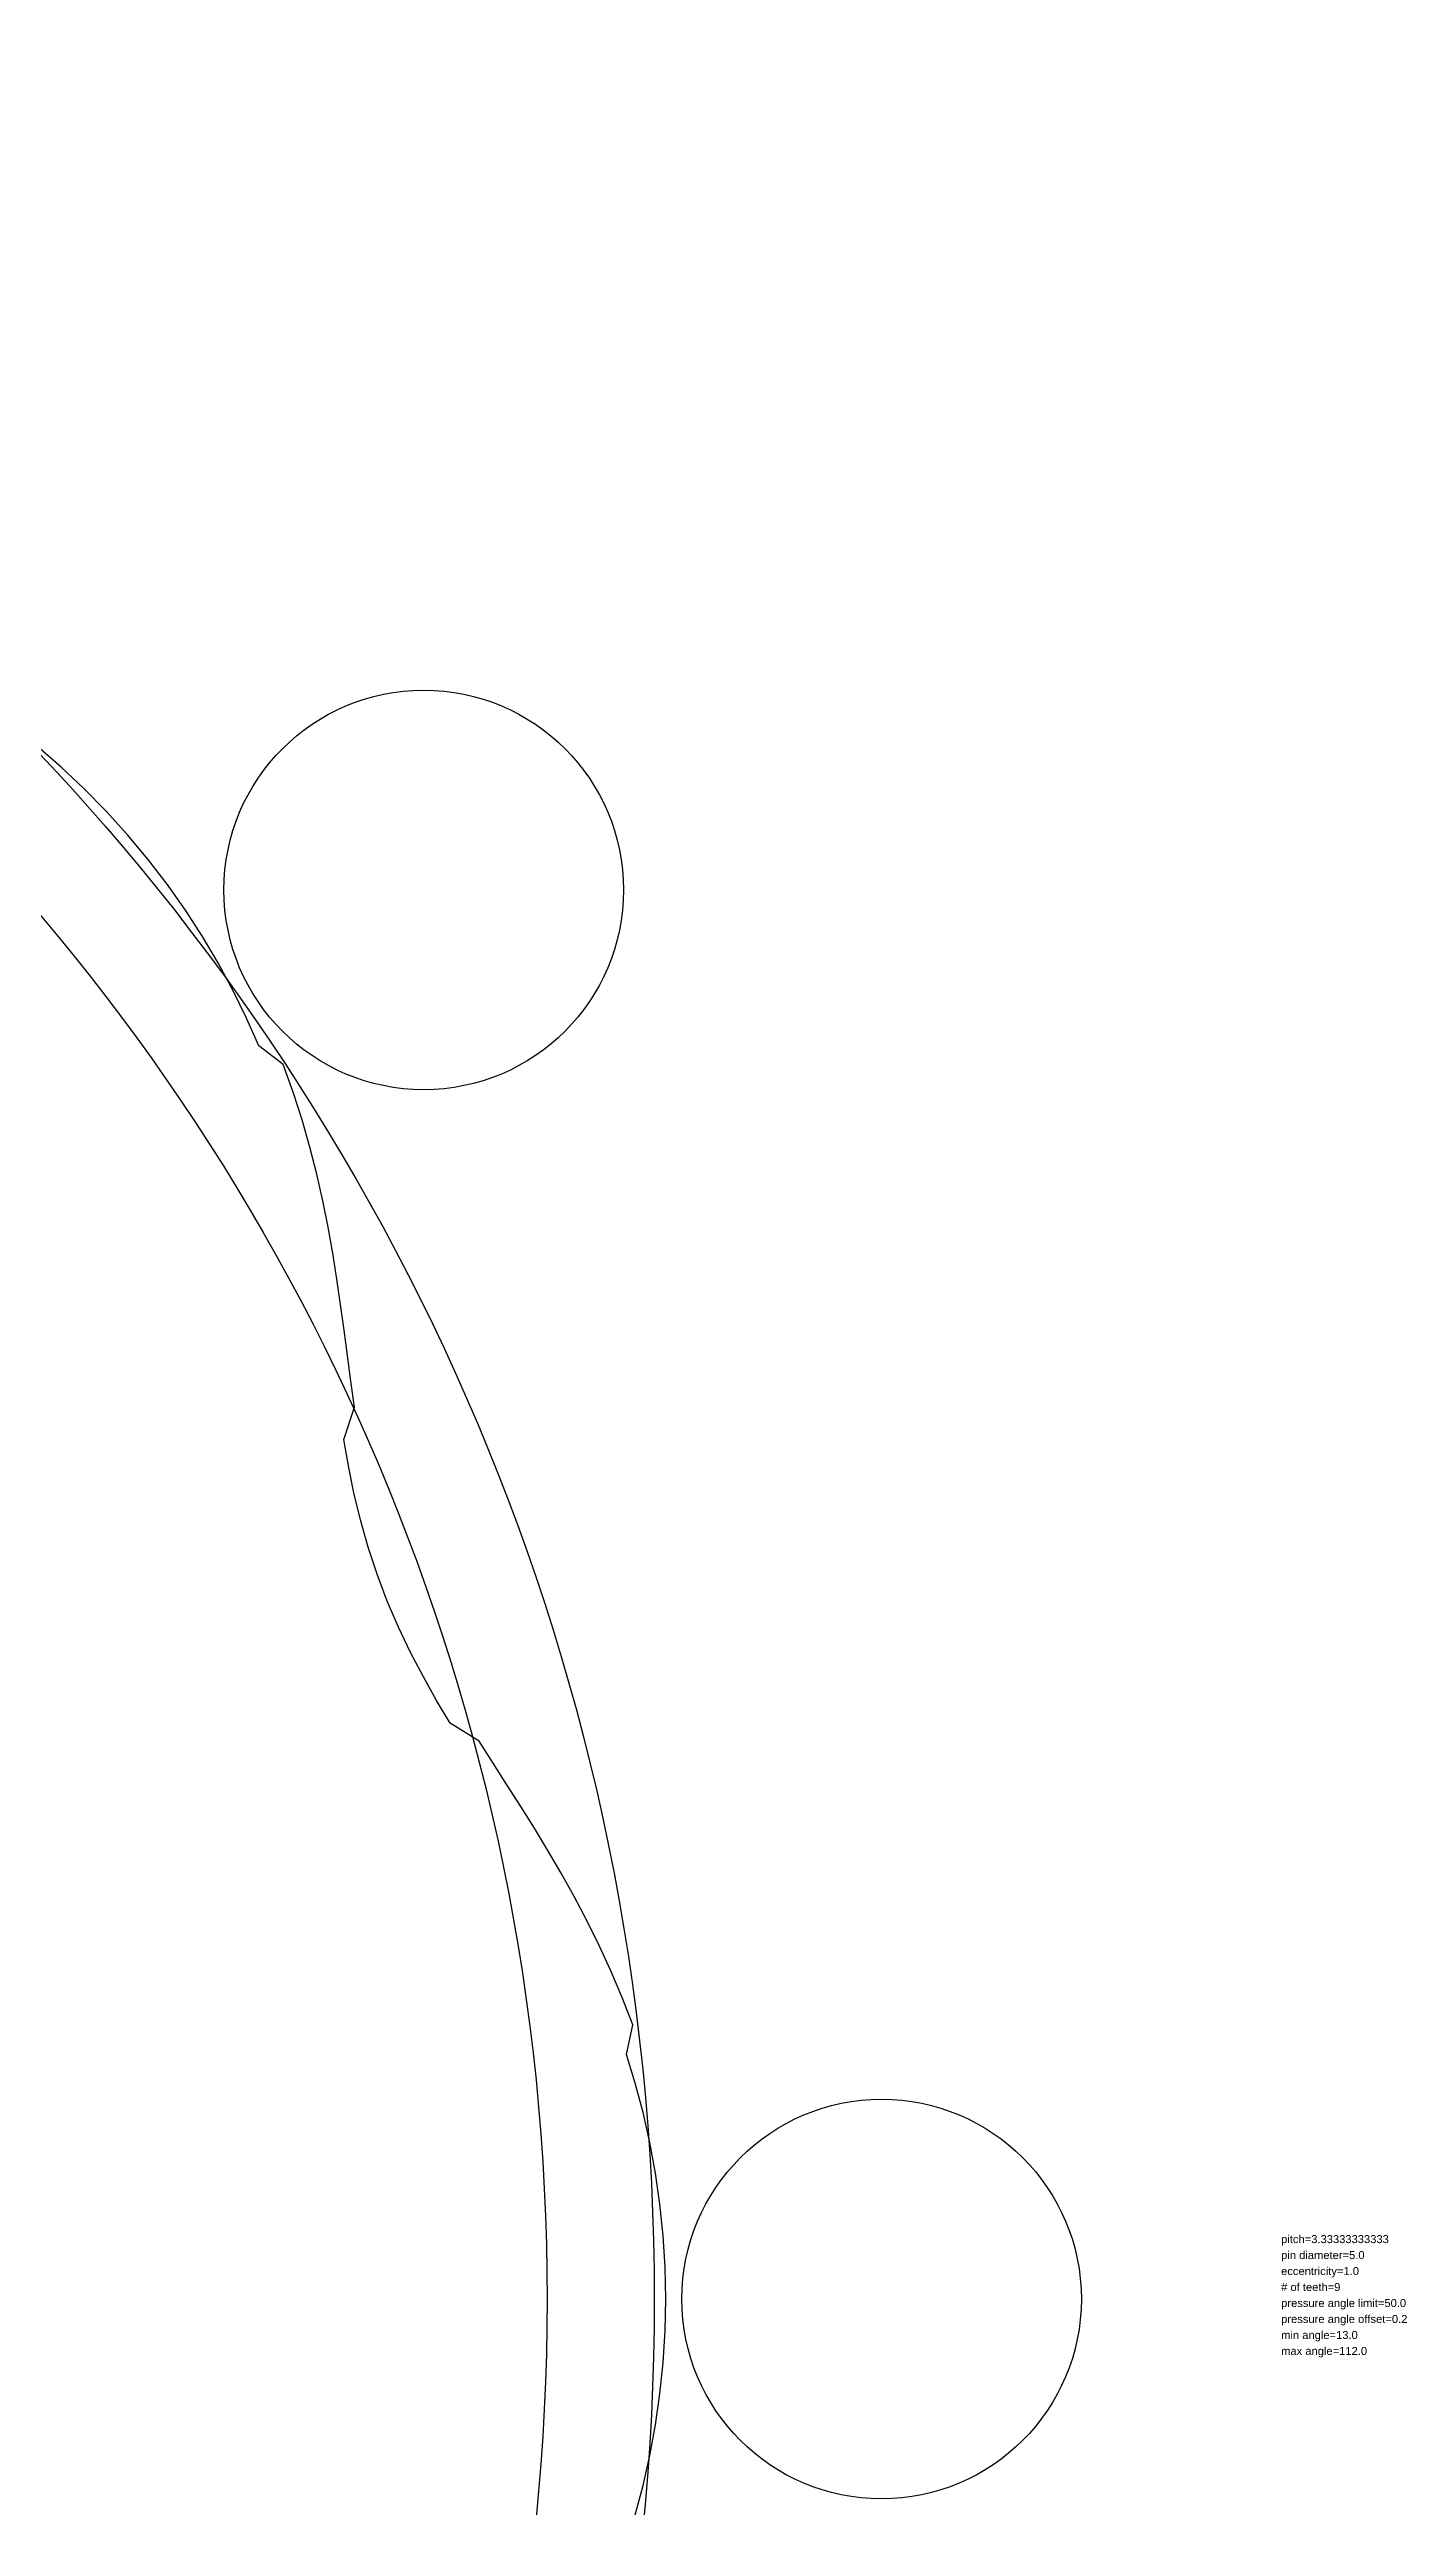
# Model space of a CAD drawing. Extents: x -32.5 to 36.6, y -31 to 31.
# Drawn here: x 19.58 to 36.57, y -2.6 to 28.16 of the extents above; entities that cross this region are included whole.
import ezdxf

# ---------------------------------------------------------------- set-up
doc = ezdxf.new("R2010")
doc.units = 0
for name, color, linetype in [('CAM', 1, 'continuous'), ('PRESSURE', 3, 'continuous'), ('ROLLER', 5, 'continuous'), ('TEXT', 2, 'continuous')]:
    doc.layers.add(name, color=color, linetype=linetype)
doc.styles.get("Standard").update_dxf_attribs({"font": 'ARIAL.TTF', "width": 40, "oblique": 50})

msp = doc.modelspace()

# ---------------------------------------------------------------- linework, layer by layer
at = {"layer": 'cam'}
for p, q in [((19.732, 19.171), (19.436, 19.427)), ((20.019, 18.902), (19.732, 19.171)), ((20.297, 18.619), (20.019, 18.902)), ((20.564, 18.325), (20.297, 18.619)), ((20.819, 18.02), (20.564, 18.325)), ((21.061, 17.705), (20.819, 18.02)), ((21.289, 17.381), (21.061, 17.705)), ((21.503, 17.051), (21.289, 17.381)), ((21.701, 16.714), (21.503, 17.051)), ((21.885, 16.373), (21.701, 16.714)), ((22.053, 16.03), (21.885, 16.373)), ((22.206, 15.684), (22.053, 16.03)), ((22.511, 15.449), (22.206, 15.684)), ((22.636, 15.102), (22.511, 15.449)), ((22.748, 14.757), (22.636, 15.102)), ((22.846, 14.416), (22.748, 14.757)), ((22.933, 14.078), (22.846, 14.416)), ((23.008, 13.743), (22.933, 14.078)), ((23.075, 13.413), (23.008, 13.743)), ((23.133, 13.087), (23.075, 13.413)), ((23.184, 12.764), (23.133, 13.087)), ((23.231, 12.444), (23.184, 12.764)), ((23.274, 12.125), (23.231, 12.444)), ((23.316, 11.806), (23.274, 12.125)), ((23.358, 11.486), (23.316, 11.806)), ((23.404, 11.163), (23.358, 11.486)), ((23.272, 10.755), (23.404, 11.163)), ((23.33, 10.425), (23.272, 10.755)), ((23.398, 10.09), (23.33, 10.425)), ((23.479, 9.751), (23.398, 10.09)), ((23.575, 9.41), (23.479, 9.751)), ((23.687, 9.07), (23.575, 9.41)), ((23.814, 8.735), (23.687, 9.07)), ((23.954, 8.408), (23.814, 8.735)), ((24.105, 8.091), (23.954, 8.408)), ((24.266, 7.785), (24.105, 8.091)), ((24.432, 7.49), (24.266, 7.785)), ((24.601, 7.206), (24.432, 7.49)), ((24.966, 6.981), (24.601, 7.206)), ((25.139, 6.707), (24.966, 6.981)), ((25.312, 6.435), (25.139, 6.707)), ((25.484, 6.164), (25.312, 6.435)), ((25.655, 5.891), (25.484, 6.164)), ((25.825, 5.613), (25.655, 5.891)), ((25.991, 5.329), (25.825, 5.613)), ((26.154, 5.037), (25.991, 5.329)), ((26.313, 4.736), (26.154, 5.037)), ((26.467, 4.426), (26.313, 4.736)), ((26.614, 4.106), (26.467, 4.426)), ((26.754, 3.775), (26.614, 4.106)), ((26.886, 3.433), (26.754, 3.775)), ((26.808, 3.06), (26.886, 3.433)), ((26.918, 2.701), (26.808, 3.06)), ((27.016, 2.333), (26.918, 2.701)), ((27.101, 1.958), (27.016, 2.333)), ((27.171, 1.575), (27.101, 1.958)), ((27.227, 1.186), (27.171, 1.575)), ((27.267, 0.793), (27.227, 1.186)), ((27.292, 0.397), (27.267, 0.793)), ((27.3, 0), (27.292, 0.397)), ((27.292, -0.397), (27.3, 0)), ((27.267, -0.793), (27.292, -0.397)), ((27.227, -1.186), (27.267, -0.793)), ((27.171, -1.575), (27.227, -1.186)), ((27.101, -1.958), (27.171, -1.575)), ((27.016, -2.333), (27.101, -1.958)), ((26.918, -2.701), (27.016, -2.333))]:
    msp.add_line(p, q, dxfattribs=at)
at = {"layer": 'pressure'}
for radius in [28.156, 26.815]:
    msp.add_circle((-1, 0), radius, dxfattribs=at)
at = {"layer": 'roller'}
for centre in [(24.271, 17.634), (30, 0)]:
    msp.add_circle(centre, 2.5, dxfattribs=at)

# ---------------------------------------------------------------- texts
at = {"layer": 'text'}
for s, p in [('pitch=3.33333333333', (35, 0.7)), ('eccentricity=1.0', (35, 0.3)), ('pin diameter=5.0', (35, 0.5)), ('# of teeth=9', (35, 0.1)), ('pressure angle limit=50.0', (35, -0.1)), ('pressure angle offset=0.2', (35, -0.3)), ('min angle=13.0', (35, -0.5)), ('max angle=112.0', (35, -0.7))]:
    msp.add_text(s, height=0.1, dxfattribs=at).set_placement(p)

doc.saveas('drawing.dxf')
